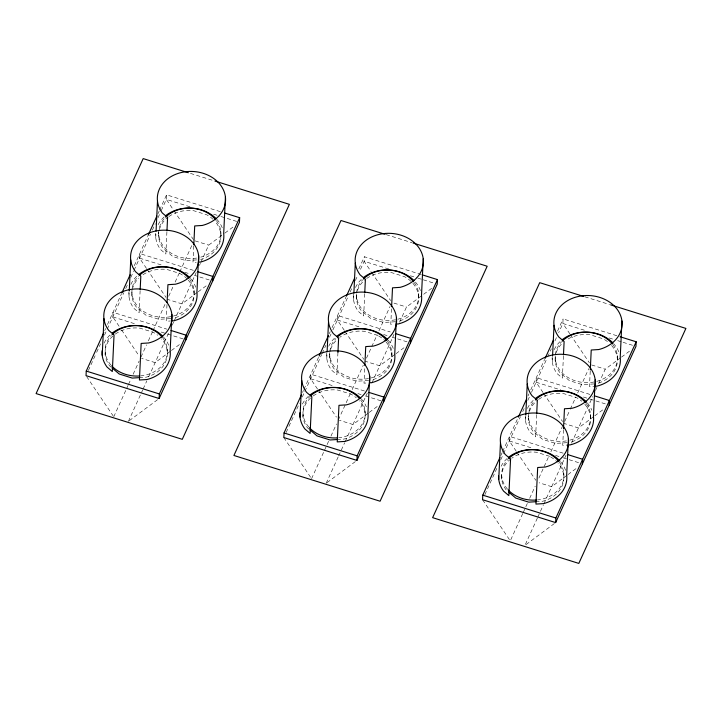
<?xml version="1.0" encoding="UTF-8"?>
<svg xmlns="http://www.w3.org/2000/svg" width="722" height="722" viewBox="0 0 722 722"><rect width="100%" height="100%" fill="white"/><g stroke="black" fill="none" stroke-linecap="round" stroke-linejoin="round"><path stroke-width="0.54" stroke-dasharray="3.61 2.71" d="M105.195 355.089L105.304 352.805M119.103 326.254L112.803 316.895L113.02 312.328L166.764 329.142M128.985 296.534L129.247 290.993M131.964 296.345L132.072 294.062M146.503 268.44L139.572 258.151L139.788 253.584L193.541 270.398M140.131 290.605L139.084 312.77L133.796 308.276A34.142 27.626 2.7 0 1 128.895 292.049M155.753 237.782L155.97 233.35M158.741 237.601L158.849 235.309M220.309 211.654L166.565 194.841L166.349 199.407L160.744 211.699M166.908 231.861L165.861 254.027L160.564 249.532A34.142 27.626 2.7 0 1 155.663 233.305M166.99 304.63L166.195 321.254L170.518 320.983M167.17 351.181L167.278 348.897M193.758 245.886L192.973 262.51L196.213 262.312M193.938 292.437L194.047 290.154M220.715 233.693L220.824 231.41M302.996 416.982L303.105 414.699M317.545 389.086L310.613 378.797L310.83 374.222L364.574 391.044M326.795 358.428L327.057 352.887M329.773 358.238L329.882 355.955M344.313 330.333L337.382 320.045L337.598 315.478L390.268 331.958M337.941 352.507L336.894 374.673L331.597 370.169A34.142 27.626 2.7 0 1 326.822 352.805M353.563 299.684L353.825 294.143M356.542 299.495L356.65 297.211M421.341 274.559L364.375 256.734L364.159 261.301L359.484 271.553M364.718 293.755L363.662 315.92L358.374 311.426A34.142 27.626 2.7 0 1 353.59 294.062M364.691 368.743L364.005 383.156L368.328 382.877M364.98 413.074L365.088 410.791M391.514 308.89L390.773 324.404L394.013 324.205M391.748 354.331L391.856 352.047M418.516 295.587L418.625 293.303M501.718 479.164L501.826 476.881M516.266 451.259L509.335 440.98L509.551 436.404L563.295 453.217M525.517 420.61L525.724 416.179M528.495 420.421L528.603 418.137M543.034 392.515L536.103 382.227L536.32 377.66L590.064 394.474M536.663 414.69L535.616 436.846L530.318 432.352A34.142 27.626 2.7 0 1 525.417 416.125M552.285 361.866L552.547 356.325M555.263 361.677L555.371 359.385M616.841 335.73L563.088 318.916L562.871 323.483L558.675 332.707M563.431 355.937L562.384 378.102L557.095 373.608A34.142 27.626 2.7 0 1 552.312 356.244M563.458 429.816L562.727 445.33L567.041 445.059M563.692 475.257L563.801 472.973M590.235 371.072L589.495 386.586L593.818 386.315M590.47 416.513L590.578 414.229M617.238 357.769L617.346 355.486M104.708 330.559L105.638 328.537M107.479 324.485L121.332 294.098M134.256 265.732L147.64 236.365M157.793 214.082L159.183 211.041M159.643 210.03L166.565 194.841M88.364 370.521L96.188 353.365M96.649 352.345L100.511 343.88M104.491 335.134L106.802 330.062M107.262 329.052L123.886 292.59M125.727 288.547L128.056 283.43M130.808 277.401L133.66 271.129M134.039 270.308L150.474 234.244M152.342 230.147L155.266 223.721M157.947 217.854L160.347 212.575M113.751 416.793L128.065 385.395M128.525 384.384L130.835 379.321M133.137 374.258L139.138 361.09M140.989 357.038L146.53 344.881M148.371 340.829L152.523 331.714M152.992 330.703L165.455 303.357M168.686 296.264L173.298 286.138M175.148 282.085L179.3 272.97M179.76 271.959L192.223 244.605M128.372 421.368L142.685 389.97M143.146 388.959L146.837 380.855M148.678 376.803L169.453 331.227M172.224 325.144L173.605 322.111M174.065 321.091L196.222 272.474M199.452 265.389L200.382 263.359M200.842 262.348L208.685 245.128L224.064 233.702M302.518 392.452L303.439 390.431M303.908 389.42L319.133 355.991M329.295 333.708L330.216 331.687M332.057 327.635L345.91 297.247M358.834 268.882L364.375 256.734M286.147 432.478L288.511 427.298M288.917 426.395L299.531 403.102M302.301 397.028L304.386 392.452M304.855 391.432L321.687 354.484M322.129 353.518L325.866 345.324M329.539 337.264L331.38 333.212M332.869 329.954L347.995 296.751M350.143 292.04L352.616 286.625M355.386 280.551L357.697 275.479M311.561 478.686L324.025 451.34M324.485 450.329L328.636 441.214M330.947 436.151L336.488 423.995M338.329 419.942L350.332 393.607M352.183 389.555L363.256 365.251M366.487 358.157L377.11 334.864M378.951 330.811L390.033 306.507M326.182 483.262L338.176 456.927M338.645 455.916L344.647 442.748M345.107 441.738L367.263 393.12M371.875 382.994L394.031 334.376M399.573 322.22L406.495 307.03L422.776 294.928M500.779 455.645L502.16 452.613M502.62 451.593L517.854 418.173M528.008 395.891L528.937 393.86M530.778 389.817L544.632 359.43M557.555 331.064L563.088 318.916M484.868 494.66L497.792 466.295M500.77 459.761L503.108 454.634M503.568 453.615L520.409 416.666M522.719 411.603L524.118 408.526M527.791 400.457L529.722 396.234M531.491 392.362L547.186 357.922M547.646 356.912L551.337 348.807M554.938 340.901L556.879 336.651M522.746 513.523L510.283 540.868L482.558 499.723M523.206 512.512L527.358 503.396M529.668 498.333L535.21 486.177M538.901 478.072L549.054 455.79M550.904 451.737L562.438 426.413M564.748 421.35L569.829 410.213M570.29 409.203L575.822 397.046M577.672 392.994L588.746 368.68M537.367 518.098L524.903 545.444L555.651 522.593M537.827 517.087L543.359 504.931M543.828 503.92L565.985 455.302M571.517 443.146L592.753 396.558M595.524 390.476L596.904 387.434M598.755 383.391L605.216 369.204L620.595 357.778M224.966 233.035L234.009 226.311M197.296 292.446L181.917 303.881L167.296 299.305M198.198 291.778L207.241 285.055M170.518 351.199L155.14 362.625L141.566 358.374M171.421 350.522L180.473 343.798M129.274 420.691L159.129 398.517M423.679 294.26L432.722 287.536M395.096 354.349L379.727 365.774L365.106 361.199M396.008 353.672L405.051 346.948M368.328 413.092L352.95 424.518L339.376 420.267M369.231 412.415L378.274 405.701M327.084 482.594L356.93 460.41M621.498 357.11L630.541 350.387M593.818 416.531L578.439 427.956L563.828 423.381M594.72 415.854L603.772 409.13M567.05 475.275L551.671 486.7L539.144 482.774M567.952 474.598L576.995 467.883M196.628 259.911L185.789 260.588L172.775 256.518L163.127 248.314A31.145 25.198 2.7 0 1 168.027 217.205M170.843 318.592L159.02 319.332L146.006 315.261L136.35 307.058A31.145 25.198 2.7 0 1 138.723 278.16M395.421 321.741L383.599 322.481L370.585 318.411L360.928 310.207A31.145 25.198 2.7 0 1 357.128 291.598M139.138 377.642L146.034 377.209A31.145 25.198 2.7 0 0 161.52 338.907M368.644 380.485L356.821 381.234L343.816 377.155L334.16 368.951A31.145 25.198 2.7 0 1 330.36 350.341M594.143 383.923L582.32 384.664L569.306 380.593L559.649 372.39A31.145 25.198 2.7 0 1 555.85 353.78M336.948 439.545L343.843 439.102A31.145 25.198 2.7 0 0 359.33 400.8M567.212 442.676L555.543 443.407L542.538 439.337L532.881 431.133A31.145 25.198 2.7 0 1 529.082 412.524M535.67 501.727L542.565 501.285A31.145 25.198 2.7 0 0 558.052 462.982M190.482 173.397L215.201 181.132M386.144 234.623L411.937 242.691M584.856 296.805L609.585 304.54M189.994 206.808L166.349 199.407L173.28 209.696M213.64 214.208L220.093 216.221M221.167 216.564L238.368 221.943M388.878 269.035L364.159 261.301L371.081 271.589M410.376 275.768L416.829 277.78M417.903 278.123L422.199 279.468M423.272 279.802L436.169 283.836M584.369 330.207L562.871 323.483L569.802 333.772M609.097 337.95L613.393 339.295M617.698 340.64L621.994 341.984M623.068 342.318L634.891 346.018M195.111 240.886L208.685 245.128M393.968 303.105L406.495 307.03M591.643 364.962L605.216 369.204M139.572 258.151L162.152 265.218M184.724 272.284L190.094 273.963M194.398 275.308L198.694 276.652M199.768 276.986L211.591 280.687M337.382 320.045L361.027 327.445M383.608 334.512L387.904 335.856M392.199 337.201L396.504 338.546M397.578 338.88L409.401 342.58M536.103 382.227L560.823 389.961M583.394 397.028L588.773 398.706M589.847 399.049L608.123 404.762M377.705 335.414L364.691 331.344A31.145 25.198 2.7 0 0 339.891 337.237M112.803 316.895L135.375 323.961M161.177 332.039L166.547 333.717M167.621 334.051L184.823 339.43M310.613 378.797L334.259 386.198M357.904 393.589L361.126 394.6M365.431 395.945L382.633 401.333M509.335 440.98L532.98 448.371M555.552 455.438L562.005 457.459M563.079 457.793L581.345 463.506M549.659 456.34L536.645 452.27A31.145 25.198 2.7 0 0 511.844 458.163M308.998 429.067L307.382 427.695A31.145 25.198 2.7 0 1 312.292 396.595M111.188 367.173L109.582 365.801A31.145 25.198 2.7 0 1 114.482 334.701M570.434 334.71L589.332 362.76M543.666 393.454L562.564 421.504M516.889 452.198L535.796 480.256M371.713 272.528L390.62 300.578M344.945 331.272L363.843 359.33M318.167 390.015L336.443 417.135M173.912 210.634L193.442 239.623M283.836 437.541L310.929 477.756M147.135 269.378L166.033 297.428M121.621 329.99L139.265 356.181M86.658 376.577L113.119 415.854M216.329 222.981A31.145 25.198 2.7 0 1 200.653 259.433M168.858 216.591A31.145 25.198 2.7 0 1 193.658 210.698L206.672 214.768A31.145 25.198 2.7 0 1 212.864 219.154M158.127 224.686A34.142 27.626 2.7 0 1 164.21 216.871M216.925 219.398A34.142 27.626 2.7 0 1 222.827 229.452M115.312 334.087A31.145 25.198 2.7 0 1 140.113 328.194L153.127 332.264A31.145 25.198 2.7 0 1 157.676 335.243M104.13 343.103A34.142 27.626 2.7 0 1 110.665 334.358M163.38 336.885A34.142 27.626 2.7 0 1 168.948 345.928M188.298 280.154A31.145 25.198 2.7 0 1 172.811 318.465M142.956 274.739A31.145 25.198 2.7 0 1 166.89 269.441L179.895 273.521A31.145 25.198 2.7 0 1 187.603 279.387M130.908 284.36A34.142 27.626 2.7 0 1 137.442 275.614M190.843 278.918A34.142 27.626 2.7 0 1 195.716 287.185M162.892 338.185A31.145 25.198 2.7 0 1 140.952 375.855M110.944 365.079A31.145 25.198 2.7 0 1 111.269 335.432M189.66 279.441A31.145 25.198 2.7 0 1 172.919 316.182M170.897 316.633A31.145 25.198 2.7 0 1 136.9 305.352A31.145 25.198 2.7 0 1 138.832 275.876M216.438 220.688A31.145 25.198 2.7 0 1 200.761 257.149M196.628 258.07A31.145 25.198 2.7 0 1 164.084 247.114A31.145 25.198 2.7 0 1 164.065 218.784M412.876 283.304A31.145 25.198 2.7 0 1 397.389 321.615M357.462 290.497A31.145 25.198 2.7 0 1 365.837 279.098M366.668 278.484A31.145 25.198 2.7 0 1 391.468 272.591L404.473 276.67A31.145 25.198 2.7 0 1 412.181 282.537M355.486 287.509A34.142 27.626 2.7 0 1 362.02 278.764M415.421 282.067A34.142 27.626 2.7 0 1 420.637 291.345M313.122 395.981A31.145 25.198 2.7 0 1 337.923 390.088L350.937 394.158A31.145 25.198 2.7 0 1 356.325 397.831M302.392 404.067A34.142 27.626 2.7 0 1 308.474 396.261M361.19 398.779A34.142 27.626 2.7 0 1 366.361 406.811M386.099 342.057A31.145 25.198 2.7 0 1 370.621 380.359M330.694 349.249A31.145 25.198 2.7 0 1 339.06 337.851M378.644 335.938A31.145 25.198 2.7 0 1 385.413 341.289M328.709 346.253A34.142 27.626 2.7 0 1 335.243 337.508M387.958 340.035A34.142 27.626 2.7 0 1 393.526 349.078M414.238 282.591A31.145 25.198 2.7 0 1 397.497 319.332M395.475 319.783A31.145 25.198 2.7 0 1 356.524 293.845M356.605 292.708A31.145 25.198 2.7 0 1 362.625 279.838M387.47 341.335A31.145 25.198 2.7 0 1 368.734 378.518A31.145 25.198 2.7 0 1 329.755 352.589M329.837 351.452A31.145 25.198 2.7 0 1 335.847 338.582M360.693 400.078A31.145 25.198 2.7 0 1 338.762 437.749M308.754 426.982A31.145 25.198 2.7 0 1 309.864 396.522M611.597 345.486A31.145 25.198 2.7 0 1 596.11 383.797M556.184 352.679A31.145 25.198 2.7 0 1 562.023 343.492M568.097 338.943A31.145 25.198 2.7 0 1 590.19 334.773L603.195 338.844A31.145 25.198 2.7 0 1 608.583 342.517M554.207 349.692A34.142 27.626 2.7 0 1 560.741 340.946M613.447 343.473A34.142 27.626 2.7 0 1 619.016 352.507M506.104 489.877A31.145 25.198 2.7 0 1 511.014 458.777M550.597 456.873A31.145 25.198 2.7 0 1 557.357 462.215M501.113 466.25A34.142 27.626 2.7 0 1 507.196 458.434M560.597 461.746A34.142 27.626 2.7 0 1 565.813 471.015M584.82 404.239A31.145 25.198 2.7 0 1 569.333 442.541M529.416 411.423A31.145 25.198 2.7 0 1 537.782 400.033M538.612 399.41A31.145 25.198 2.7 0 1 563.413 393.526L576.427 397.596A31.145 25.198 2.7 0 1 581.815 401.261M527.43 408.435A34.142 27.626 2.7 0 1 533.964 399.69M587.374 402.993A34.142 27.626 2.7 0 1 591.859 410.249M586.192 403.517A31.145 25.198 2.7 0 1 569.441 440.258M566.382 440.898A31.145 25.198 2.7 0 1 528.703 412.488M528.91 411.359A31.145 25.198 2.7 0 1 534.569 400.764M559.415 462.261A31.145 25.198 2.7 0 1 537.484 499.931M507.476 489.155A31.145 25.198 2.7 0 1 507.801 459.508M612.96 344.764A31.145 25.198 2.7 0 1 594.224 381.956A31.145 25.198 2.7 0 1 555.245 356.027M555.326 354.89A31.145 25.198 2.7 0 1 561.346 342.02"/><path stroke-width="1.08" d="M103.787 332.58L86.252 371.072L86.035 375.648L159.129 398.517L239.442 222.277L239.659 217.71L224.605 212.999M102.217 355.278L103.95 318.709M129.247 290.993L130.718 259.956M140.185 289.504L140.817 276.201L135.528 271.707A34.142 27.626 2.7 0 1 149.174 232.944A34.142 27.626 2.7 0 1 196.158 247.646A34.142 27.626 2.7 0 1 175.491 284.206L167.928 284.685L167.089 302.419M156.069 231.139L157.486 201.212M159.129 398.517L159.345 393.941L239.659 217.71M166.963 230.751L167.585 217.457L162.297 212.963A34.142 27.626 2.7 0 1 175.951 174.201A34.142 27.626 2.7 0 1 222.936 188.902A34.142 27.626 2.7 0 1 202.259 225.463L194.705 225.941L193.812 244.776M171.881 314.422L170.148 350.991A34.142 27.626 2.7 0 1 146.981 379.528L139.427 380.007L141.16 343.428L148.714 342.959A34.142 27.626 2.7 0 0 169.39 306.399A34.142 27.626 2.7 0 0 122.406 291.697A34.142 27.626 2.7 0 0 108.751 330.45L114.049 334.945L112.316 371.523L107.018 367.02A34.142 27.626 2.7 0 1 102.118 350.802M185.897 339.773L186.114 335.198L171.069 330.486M198.649 255.678L196.916 292.248A34.142 27.626 2.7 0 1 173.758 320.785L171.601 320.92M212.665 281.02L212.882 276.454L197.837 271.743M225.426 196.935L223.694 233.504A34.142 27.626 2.7 0 1 200.526 262.032L198.37 262.167M301.597 394.483L284.053 432.965L283.836 437.541L356.93 460.41L437.243 284.17L437.46 279.604L422.415 274.892M300.018 417.172L301.751 380.602M327.111 351.776L328.528 321.859M337.941 352.507L338.627 338.095L333.329 333.6A34.142 27.626 2.7 0 1 346.984 294.847A34.142 27.626 2.7 0 1 393.968 309.548A34.142 27.626 2.7 0 1 373.292 346.109L365.738 346.578L364.845 365.422M353.879 293.033L355.296 263.106M356.93 460.41L357.146 455.844L437.46 279.604M364.763 292.654L365.395 279.351L360.107 274.856A34.142 27.626 2.7 0 1 373.752 236.094A34.142 27.626 2.7 0 1 420.745 250.796A34.142 27.626 2.7 0 1 400.069 287.356L392.506 287.834L391.613 306.679M369.691 376.315L367.958 412.894A34.142 27.626 2.7 0 1 344.791 441.422L337.237 441.9L338.97 405.331L346.524 404.852A34.142 27.626 2.7 0 0 367.2 368.292A34.142 27.626 2.7 0 0 320.207 353.59A34.142 27.626 2.7 0 0 306.561 392.344L311.85 396.838L310.117 433.417L304.828 428.913A34.142 27.626 2.7 0 1 299.928 412.695M383.707 401.667L383.923 397.091L368.87 392.389M396.459 317.572L394.726 354.141A34.142 27.626 2.7 0 1 371.568 382.678L369.402 382.813M410.475 342.923L410.692 338.347L395.647 333.636M423.227 258.828L421.504 295.397A34.142 27.626 2.7 0 1 398.336 323.934L396.179 324.07M499.859 457.676L482.774 495.148L482.558 499.723L555.651 522.593L635.965 346.352L636.181 341.786L620.063 336.741M498.74 479.354L500.472 442.785M525.778 415.069L527.24 384.032M536.717 413.58L537.348 400.277L532.051 395.782A34.142 27.626 2.7 0 1 545.706 357.02A34.142 27.626 2.7 0 1 592.69 371.731A34.142 27.626 2.7 0 1 572.014 408.282L564.46 408.76L563.512 428.715M552.601 355.215L554.018 325.288M563.485 354.836L564.117 341.533L558.828 337.039A34.142 27.626 2.7 0 1 572.474 298.276A34.142 27.626 2.7 0 1 619.458 312.978A34.142 27.626 2.7 0 1 598.791 349.538L591.228 350.017L590.289 369.962M555.651 522.593L555.868 518.017L636.181 341.786M568.413 438.498L566.68 475.076A34.142 27.626 2.7 0 1 543.513 503.604L535.95 504.082L537.682 467.504L545.245 467.035A34.142 27.626 2.7 0 0 565.922 430.474A34.142 27.626 2.7 0 0 518.928 415.773A34.142 27.626 2.7 0 0 505.283 454.526L510.571 459.021L508.839 495.599L503.55 491.095A34.142 27.626 2.7 0 1 498.586 476.015M582.428 463.849L582.645 459.273L567.591 454.562M595.181 379.754L593.448 416.323A34.142 27.626 2.7 0 1 570.281 444.86L568.124 444.996M609.197 405.105L609.413 400.529L594.368 395.818M621.949 321.01L620.216 357.58A34.142 27.626 2.7 0 1 597.058 386.108L594.901 386.252M121.792 293.087L130.095 274.856M148.1 235.354L156.873 216.104M319.133 355.991L328.366 335.73M346.37 296.237L354.673 278.006M518.315 417.163L526.627 398.932M545.092 358.41L553.395 340.179M139.671 377.615L132.243 378.084L119.238 374.005L111.991 367.859M337.481 439.508L330.053 439.978L317.039 435.907L309.801 429.752M536.202 501.691L528.775 502.16L515.761 498.09L508.523 491.935M188.334 172.729L143.191 158.596L36.1 393.58L182.287 439.328L289.369 204.344L215.201 181.132M385.061 234.289L340.992 220.499L233.91 455.474L380.088 501.221L487.179 266.238L413.011 243.025M583.782 296.462L539.713 282.672L432.631 517.656L578.809 563.404L685.9 328.42L610.659 304.874M86.252 371.072L159.345 393.941M284.053 432.965L357.146 455.844M482.774 495.148L555.868 518.017M165.943 215.436A34.142 27.626 2.7 0 1 216.194 218.631M112.397 332.923A34.142 27.626 2.7 0 1 162.649 336.118M139.175 274.18A34.142 27.626 2.7 0 1 190.157 278.141M139.869 375.954A31.145 25.198 2.7 0 1 111.639 365.846M112.054 334.62A31.145 25.198 2.7 0 1 162.288 337.4M139.644 275.1A31.145 25.198 2.7 0 1 188.406 277.871M165.6 217.132A31.145 25.198 2.7 0 1 215.824 219.903M363.753 277.329A34.142 27.626 2.7 0 1 413.995 280.524M310.207 394.817A34.142 27.626 2.7 0 1 360.458 398.012M336.975 336.073A34.142 27.626 2.7 0 1 387.227 339.268M363.41 279.026A31.145 25.198 2.7 0 1 413.634 281.797M337.454 337.003A31.145 25.198 2.7 0 1 386.866 340.549M337.679 437.848A31.145 25.198 2.7 0 1 309.449 427.749M310.686 395.746A31.145 25.198 2.7 0 1 359.439 398.517M562.474 339.511A34.142 27.626 2.7 0 1 612.716 342.706M508.929 456.999A34.142 27.626 2.7 0 1 559.911 460.961M535.697 398.255A34.142 27.626 2.7 0 1 586.679 402.217M535.354 399.952A31.145 25.198 2.7 0 1 585.587 402.732M536.401 500.03A31.145 25.198 2.7 0 1 508.171 489.931M508.586 458.705A31.145 25.198 2.7 0 1 558.81 461.475M562.131 341.208A31.145 25.198 2.7 0 1 612.355 343.979"/></g></svg>
